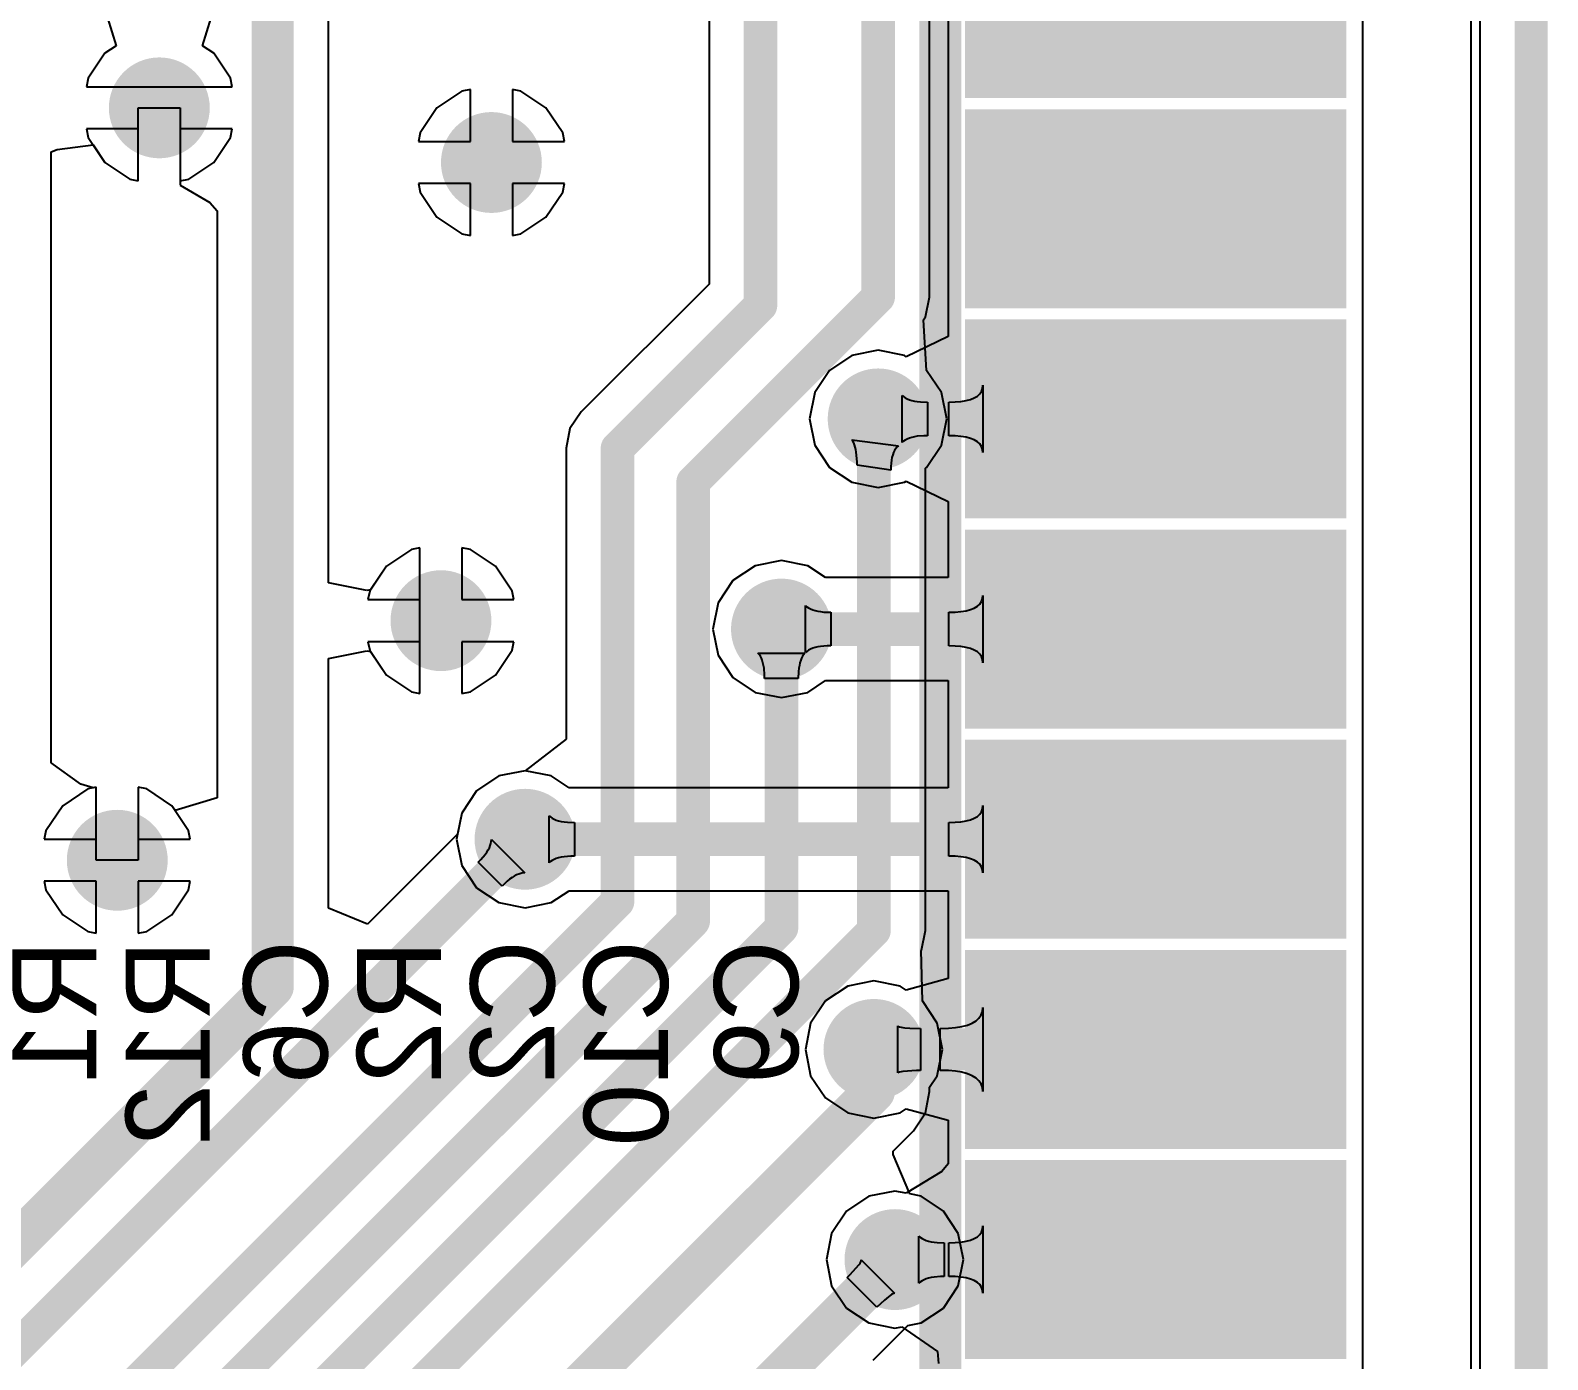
# Model space of a CAD drawing. Header units: millimetres. Extents: x -48 to 118, y -9 to 132.
# Drawn here: x 108.77 to 117.94, y 72.04 to 80.07 of the extents above; entities that cross this region are included whole.
import ezdxf

# ---------------------------------------------------------------- set-up
doc = ezdxf.new("R2010")
doc.units = ezdxf.units.MM
for name, color, linetype in [('BottomLayer', 5, 'Continuous'), ('BottomOverlay', 54, 'Continuous'), ('BottomSolder', 6, 'Continuous'), ('KeepOutLayer', 6, 'Continuous'), ('MultiLayer', 9, 'Continuous'), ('TopLayer', 1, 'Continuous'), ('TopOverlay', 2, 'Continuous'), ('TopPaste', 8, 'Continuous'), ('TopSolder', 216, 'Continuous'), ('ViaHoleLayer', 16, 'Continuous')]:
    doc.layers.add(name, color=color, linetype=linetype)

# ---------------------------------------------------------------- blocks, each defined once
blk = doc.blocks.new('A33_CORE2_52')
at = {"layer": 'TopLayer'}
for points in [[(58.95, -3.04), (61.05, -3.04), (58.95, -2.04), (61.05, -2.04)], [(58.95, -4.31), (61.05, -4.31), (58.95, -3.31), (61.05, -3.31)], [(58.95, -5.58), (61.05, -5.58), (58.95, -4.58), (61.05, -4.58)], [(58.95, -6.85), (61.05, -6.85), (58.95, -5.85), (61.05, -5.85)], [(58.95, -8.12), (61.05, -8.12), (58.95, -7.12), (61.05, -7.12)], [(58.95, -9.39), (61.05, -9.39), (58.95, -8.39), (61.05, -8.39)], [(58.95, -10.66), (61.05, -10.66), (58.95, -9.66), (61.05, -9.66)]]:
    blk.add_solid(points, dxfattribs=at)
at = {"layer": 'TopOverlay', "const_width": 0.254}
blk.add_lwpolyline([(58.7, -30.765), (58.7, 6.635)], dxfattribs=at)
at = {"layer": 'TopPaste'}
for points in [[(58.95, -3.04), (61.05, -3.04), (58.95, -2.04), (61.05, -2.04)], [(58.95, -4.31), (61.05, -4.31), (58.95, -3.31), (61.05, -3.31)], [(58.95, -5.58), (61.05, -5.58), (58.95, -4.58), (61.05, -4.58)], [(58.95, -6.85), (61.05, -6.85), (58.95, -5.85), (61.05, -5.85)], [(58.95, -8.12), (61.05, -8.12), (58.95, -7.12), (61.05, -7.12)], [(58.95, -9.39), (61.05, -9.39), (58.95, -8.39), (61.05, -8.39)], [(58.95, -10.66), (61.05, -10.66), (58.95, -9.66), (61.05, -9.66)]]:
    blk.add_solid(points, dxfattribs=at)
at = {"layer": 'TopSolder'}
for points in [[(58.8484, -3.1416), (61.1516, -3.1416), (58.8484, -1.9384), (61.1516, -1.9384)], [(58.8484, -4.4116), (61.1516, -4.4116), (58.8484, -3.2084), (61.1516, -3.2084)], [(58.8484, -5.6816), (61.1516, -5.6816), (58.8484, -4.4784), (61.1516, -4.4784)], [(58.8484, -6.9516), (61.1516, -6.9516), (58.8484, -5.7484), (61.1516, -5.7484)], [(58.8484, -8.2216), (61.1516, -8.2216), (58.8484, -7.0184), (61.1516, -7.0184)], [(58.8484, -9.4916), (61.1516, -9.4916), (58.8484, -8.2884), (61.1516, -8.2884)], [(58.8484, -10.7616), (61.1516, -10.7616), (58.8484, -9.5584), (61.1516, -9.5584)]]:
    blk.add_solid(points, dxfattribs=at)

msp = doc.modelspace()

# ---------------------------------------------------------------- linework, layer by layer
at = {"layer": 'BottomLayer'}
for p, q in [((117.475, 82.3555), (117.475, 48.3974)), ((117.5298, 82.4196), (117.5298, 48.2986)), ((112.8716, 81.4354), (112.8716, 78.5385)), ((112.8716, 81.4354), (112.8716, 78.5385)), ((114.2044, 78.4606), (114.2044, 81.2105)), ((114.2044, 78.4606), (114.2044, 81.2105)), ((110.5727, 76.7334), (110.5727, 80.9508)), ((110.5727, 76.7334), (110.5727, 80.9508)), ((111.3784, 79.7041), (111.2272, 79.603)), ((111.3784, 79.7041), (111.2272, 79.603)), ((111.4298, 79.7143), (111.3784, 79.7041)), ((111.4298, 79.7143), (111.3784, 79.7041)), ((111.4298, 79.4004), (111.4298, 79.7143)), ((111.4298, 79.4004), (111.4298, 79.7143)), ((111.7352, 79.7041), (111.6838, 79.7143)), ((111.6838, 79.7143), (111.6838, 79.4004)), ((111.7352, 79.7041), (111.6838, 79.7143)), ((111.6838, 79.7143), (111.6838, 79.4004)), ((111.8864, 79.603), (111.7352, 79.7041)), ((111.8864, 79.603), (111.7352, 79.7041)), ((109.4232, 79.1627), (109.4232, 79.6036)), ((109.4232, 79.6036), (109.6772, 79.6036)), ((109.4232, 79.1627), (109.4232, 79.6036)), ((109.4232, 79.6036), (109.6772, 79.6036)), ((109.6772, 79.6036), (109.6772, 79.1373)), ((109.6772, 79.6036), (109.6772, 79.1373)), ((111.2272, 79.603), (111.1261, 79.4518)), ((111.2272, 79.603), (111.1261, 79.4518)), ((111.9875, 79.4518), (111.8864, 79.603)), ((111.9875, 79.4518), (111.8864, 79.603)), ((111.1261, 79.4518), (111.1159, 79.4004)), ((111.1261, 79.4518), (111.1159, 79.4004)), ((111.1159, 79.4004), (111.4298, 79.4004)), ((111.1159, 79.4004), (111.4298, 79.4004)), ((111.6838, 79.4004), (111.9977, 79.4004)), ((111.6838, 79.4004), (111.9977, 79.4004)), ((111.9977, 79.4004), (111.9875, 79.4518)), ((111.9977, 79.4004), (111.9875, 79.4518)), ((108.8958, 79.3377), (108.9322, 79.3519)), ((108.8958, 79.3377), (108.9322, 79.3519)), ((108.8958, 75.6448), (108.8958, 79.3377)), ((108.8958, 75.6448), (108.8958, 79.3377)), ((108.9322, 79.3519), (109.1498, 79.3799)), ((108.9322, 79.3519), (109.1498, 79.3799)), ((109.1498, 79.3799), (109.2206, 79.274)), ((109.1498, 79.3799), (109.2206, 79.274)), ((109.2206, 79.274), (109.3718, 79.1729)), ((109.2206, 79.274), (109.3718, 79.1729)), ((109.3718, 79.1729), (109.4232, 79.1627)), ((109.3718, 79.1729), (109.4232, 79.1627)), ((109.6772, 79.1373), (109.855, 79.0313)), ((109.6772, 79.1373), (109.855, 79.0313)), ((111.4298, 79.1464), (111.1159, 79.1464)), ((111.1159, 79.1464), (111.1261, 79.095)), ((111.4298, 79.1464), (111.1159, 79.1464)), ((111.1159, 79.1464), (111.1261, 79.095)), ((111.4298, 78.8325), (111.4298, 79.1464)), ((111.4298, 78.8325), (111.4298, 79.1464)), ((111.9977, 79.1464), (111.6838, 79.1464)), ((111.6838, 79.1464), (111.6838, 78.8325)), ((111.9977, 79.1464), (111.6838, 79.1464)), ((111.6838, 79.1464), (111.6838, 78.8325)), ((111.9875, 79.095), (111.9977, 79.1464)), ((111.9875, 79.095), (111.9977, 79.1464)), ((109.855, 79.0313), (109.8993, 78.9815)), ((109.855, 79.0313), (109.8993, 78.9815)), ((111.1261, 79.095), (111.2272, 78.9438)), ((111.1261, 79.095), (111.2272, 78.9438)), ((111.8864, 78.9438), (111.9875, 79.095)), ((111.8864, 78.9438), (111.9875, 79.095)), ((109.8993, 78.9815), (109.8993, 75.4345)), ((109.8993, 78.9815), (109.8993, 75.4345)), ((111.2272, 78.9438), (111.3784, 78.8427)), ((111.2272, 78.9438), (111.3784, 78.8427)), ((111.7352, 78.8427), (111.8864, 78.9438)), ((111.7352, 78.8427), (111.8864, 78.9438)), ((111.3784, 78.8427), (111.4298, 78.8325)), ((111.3784, 78.8427), (111.4298, 78.8325)), ((111.6838, 78.8325), (111.7352, 78.8427)), ((111.6838, 78.8325), (111.7352, 78.8427)), ((112.8716, 78.5385), (112.0991, 77.7659)), ((112.8716, 78.5385), (112.0991, 77.7659)), ((114.1807, 78.3417), (114.2044, 78.4606)), ((114.1807, 78.3417), (114.2044, 78.4606)), ((114.1682, 78.323), (114.1807, 78.3417)), ((114.1682, 78.323), (114.1807, 78.3417)), ((114.1866, 78.017), (114.1682, 78.323)), ((114.1866, 78.017), (114.1682, 78.323)), ((114.2764, 77.8826), (114.1866, 78.017)), ((114.2764, 77.8826), (114.1866, 78.017)), ((114.308, 77.724), (114.2764, 77.8826)), ((114.308, 77.724), (114.2764, 77.8826)), ((112.0991, 77.7659), (112.0317, 77.6651)), ((112.0991, 77.7659), (112.0317, 77.6651)), ((112.0317, 77.6651), (112.008, 77.5462)), ((112.0317, 77.6651), (112.008, 77.5462)), ((114.2764, 77.5654), (114.308, 77.724)), ((114.2764, 77.5654), (114.308, 77.724)), ((113.7405, 77.5889), (113.7343, 77.5978)), ((113.7343, 77.5978), (114.0166, 77.5622)), ((113.746, 77.5786), (113.7405, 77.5889)), ((113.7508, 77.5668), (113.746, 77.5786)), ((113.755, 77.5536), (113.7508, 77.5668)), ((114.0166, 77.5622), (114.0077, 77.5544)), ((114.1866, 77.431), (114.2764, 77.5654)), ((114.1866, 77.431), (114.2764, 77.5654)), ((112.008, 77.5462), (112.008, 75.7893)), ((112.008, 77.5462), (112.008, 75.7893)), ((113.7585, 77.5389), (113.755, 77.5536)), ((113.7614, 77.5227), (113.7585, 77.5389)), ((113.7663, 77.4655), (113.7614, 77.5227)), ((113.974, 77.4745), (113.9717, 77.4558)), ((113.9773, 77.4917), (113.974, 77.4745)), ((113.9815, 77.5073), (113.9773, 77.4917)), ((113.9866, 77.5214), (113.9815, 77.5073)), ((113.9927, 77.5339), (113.9866, 77.5214)), ((113.9997, 77.5449), (113.9927, 77.5339)), ((114.0077, 77.5544), (113.9997, 77.5449)), ((113.7666, 77.4435), (113.7663, 77.4655)), ((113.9698, 77.4137), (113.7666, 77.4435)), ((113.9703, 77.4355), (113.9698, 77.4137)), ((113.9717, 77.4558), (113.9703, 77.4355)), ((114.179, 77.4259), (114.1866, 77.431)), ((114.179, 77.4259), (114.1866, 77.431)), ((114.179, 74.6324), (114.179, 77.4259)), ((114.179, 74.6324), (114.179, 77.4259)), ((111.0736, 76.9355), (110.9224, 76.8344)), ((111.0736, 76.9355), (110.9224, 76.8344)), ((111.125, 76.9457), (111.0736, 76.9355)), ((111.125, 76.9457), (111.0736, 76.9355)), ((111.125, 76.5048), (111.125, 76.9457)), ((111.125, 76.5048), (111.125, 76.9457)), ((111.4304, 76.9355), (111.379, 76.9457)), ((111.379, 76.9457), (111.379, 76.6318)), ((111.4304, 76.9355), (111.379, 76.9457)), ((111.379, 76.9457), (111.379, 76.6318)), ((111.5816, 76.8344), (111.4304, 76.9355)), ((111.5816, 76.8344), (111.4304, 76.9355)), ((110.9224, 76.8344), (110.8267, 76.6912)), ((110.9224, 76.8344), (110.8267, 76.6912)), ((111.6827, 76.6832), (111.5816, 76.8344)), ((111.6827, 76.6832), (111.5816, 76.8344)), ((110.805, 76.6865), (110.5727, 76.7334)), ((110.805, 76.6865), (110.5727, 76.7334)), ((110.8267, 76.6912), (110.805, 76.6865)), ((110.8267, 76.6912), (110.805, 76.6865)), ((111.6929, 76.6318), (111.6827, 76.6832)), ((111.6929, 76.6318), (111.6827, 76.6832)), ((111.379, 76.6318), (111.6929, 76.6318)), ((111.379, 76.6318), (111.6929, 76.6318)), ((111.125, 76.0639), (111.125, 76.5048)), ((111.125, 76.0639), (111.125, 76.5048)), ((111.6929, 76.3778), (111.379, 76.3778)), ((111.379, 76.3778), (111.379, 76.0639)), ((111.6929, 76.3778), (111.379, 76.3778)), ((111.379, 76.3778), (111.379, 76.0639)), ((111.6827, 76.3264), (111.6929, 76.3778)), ((111.6827, 76.3264), (111.6929, 76.3778)), ((110.5727, 76.2762), (110.805, 76.3231)), ((110.5727, 76.2762), (110.805, 76.3231)), ((110.805, 76.3231), (110.8267, 76.3184)), ((110.805, 76.3231), (110.8267, 76.3184)), ((110.8267, 76.3184), (110.9224, 76.1752)), ((110.8267, 76.3184), (110.9224, 76.1752)), ((111.5816, 76.1752), (111.6827, 76.3264)), ((111.5816, 76.1752), (111.6827, 76.3264)), ((113.1749, 76.3002), (113.1672, 76.3089)), ((113.1672, 76.3089), (113.4516, 76.3089)), ((113.1818, 76.29), (113.1749, 76.3002)), ((113.1879, 76.2784), (113.1818, 76.29)), ((113.1932, 76.2653), (113.1879, 76.2784)), ((113.4309, 76.2784), (113.4256, 76.2653)), ((113.437, 76.29), (113.4309, 76.2784)), ((113.4439, 76.3002), (113.437, 76.29)), ((113.4516, 76.3089), (113.4439, 76.3002)), ((110.5727, 74.768), (110.5727, 76.2762)), ((110.5727, 74.768), (110.5727, 76.2762)), ((113.1976, 76.2508), (113.1932, 76.2653)), ((113.2013, 76.2348), (113.1976, 76.2508)), ((113.2041, 76.2173), (113.2013, 76.2348)), ((113.2074, 76.178), (113.2041, 76.2173)), ((113.4126, 76.1984), (113.411, 76.1561)), ((113.4147, 76.2173), (113.4126, 76.1984)), ((113.4175, 76.2348), (113.4147, 76.2173)), ((113.4212, 76.2508), (113.4175, 76.2348)), ((113.4256, 76.2653), (113.4212, 76.2508)), ((110.9224, 76.1752), (111.0736, 76.0741)), ((110.9224, 76.1752), (111.0736, 76.0741)), ((111.4304, 76.0741), (111.5816, 76.1752)), ((111.4304, 76.0741), (111.5816, 76.1752)), ((113.2078, 76.1561), (113.2074, 76.178)), ((113.411, 76.1561), (113.2078, 76.1561)), ((111.0736, 76.0741), (111.125, 76.0639)), ((111.0736, 76.0741), (111.125, 76.0639)), ((111.379, 76.0639), (111.4304, 76.0741)), ((111.379, 76.0639), (111.4304, 76.0741)), ((112.008, 75.7893), (111.76, 75.5984)), ((112.008, 75.7893), (111.76, 75.5984)), ((109.0758, 75.5174), (108.8958, 75.6448)), ((109.0758, 75.5174), (108.8958, 75.6448)), ((111.6014, 75.5668), (111.467, 75.477)), ((111.6014, 75.5668), (111.467, 75.477)), ((111.76, 75.5984), (111.6014, 75.5668)), ((111.76, 75.5984), (111.6014, 75.5668)), ((109.1498, 75.494), (109.0758, 75.5174)), ((109.1498, 75.494), (109.0758, 75.5174)), ((109.1692, 75.4979), (109.1498, 75.494)), ((109.1692, 75.4979), (109.1498, 75.494)), ((109.1692, 75.057), (109.1692, 75.4979)), ((109.1692, 75.057), (109.1692, 75.4979)), ((109.4746, 75.4877), (109.4232, 75.4979)), ((109.4232, 75.4979), (109.4232, 75.057)), ((109.4746, 75.4877), (109.4232, 75.4979)), ((109.4232, 75.4979), (109.4232, 75.057)), ((109.6258, 75.3866), (109.4746, 75.4877)), ((109.6258, 75.3866), (109.4746, 75.4877)), ((111.467, 75.477), (111.3772, 75.3426)), ((111.467, 75.477), (111.3772, 75.3426)), ((109.6453, 75.3574), (109.6258, 75.3866)), ((109.6453, 75.3574), (109.6258, 75.3866)), ((109.8993, 75.4345), (109.6453, 75.3574)), ((109.8993, 75.4345), (109.6453, 75.3574)), ((111.3772, 75.3426), (111.3519, 75.2154)), ((111.3772, 75.3426), (111.3519, 75.2154)), ((111.3519, 75.2154), (110.8073, 74.6708)), ((111.3519, 75.2154), (110.8073, 74.6708)), ((111.5561, 75.1704), (111.5568, 75.182)), ((111.5568, 75.182), (111.758, 74.9808)), ((111.4927, 75.0609), (111.5182, 75.0911)), ((111.5182, 75.0911), (111.5285, 75.1054)), ((111.5285, 75.1054), (111.5373, 75.1193)), ((111.5373, 75.1193), (111.5444, 75.1328)), ((111.5444, 75.1328), (111.5499, 75.1458)), ((111.5499, 75.1458), (111.5538, 75.1583)), ((111.5538, 75.1583), (111.5561, 75.1704)), ((109.4232, 75.057), (109.1692, 75.057)), ((109.4232, 75.057), (109.1692, 75.057)), ((111.4775, 75.0452), (111.4927, 75.0609)), ((111.6212, 74.9015), (111.4775, 75.0452)), ((111.6522, 74.9302), (111.6212, 74.9015)), ((111.6671, 74.9422), (111.6522, 74.9302)), ((111.6814, 74.9525), (111.6671, 74.9422)), ((111.6953, 74.9613), (111.6814, 74.9525)), ((111.7088, 74.9684), (111.6953, 74.9613)), ((111.7218, 74.9739), (111.7088, 74.9684)), ((111.7343, 74.9778), (111.7218, 74.9739)), ((111.7464, 74.9801), (111.7343, 74.9778)), ((111.758, 74.9808), (111.7464, 74.9801)), ((110.8073, 74.6708), (110.5727, 74.768)), ((110.8073, 74.6708), (110.5727, 74.768)), ((114.1553, 74.5135), (114.179, 74.6324)), ((114.1553, 74.5135), (114.179, 74.6324)), ((114.1536, 74.5109), (114.1553, 74.5135)), ((114.1536, 74.5109), (114.1553, 74.5135)), ((114.1612, 74.207), (114.1536, 74.5109)), ((114.1612, 74.207), (114.1536, 74.5109)), ((114.251, 74.0726), (114.1612, 74.207)), ((114.251, 74.0726), (114.1612, 74.207)), ((114.2826, 73.914), (114.251, 74.0726)), ((114.2826, 73.914), (114.251, 74.0726)), ((114.251, 73.7554), (114.2826, 73.914)), ((114.251, 73.7554), (114.2826, 73.914)), ((114.2049, 73.6864), (114.251, 73.7554)), ((114.2049, 73.6864), (114.251, 73.7554)), ((114.1792, 73.5312), (114.2049, 73.66)), ((114.1792, 73.5312), (114.2049, 73.66)), ((114.2049, 73.66), (114.2049, 73.6864)), ((114.2049, 73.66), (114.2049, 73.6864)), ((114.1063, 73.4219), (114.1792, 73.5312)), ((114.1063, 73.4219), (114.1792, 73.5312)), ((113.9841, 73.2998), (114.1063, 73.4219)), ((113.9841, 73.2998), (114.1063, 73.4219)), ((113.9851, 73.2788), (113.9841, 73.2998)), ((113.9851, 73.2788), (113.9841, 73.2998)), ((114.0842, 73.0407), (113.9851, 73.2788)), ((114.0842, 73.0407), (113.9851, 73.2788)), ((114.1538, 73.0268), (114.0842, 73.0407)), ((114.1538, 73.0268), (114.0842, 73.0407)), ((114.2882, 72.937), (114.1538, 73.0268)), ((114.2882, 72.937), (114.1538, 73.0268)), ((114.378, 72.8026), (114.2882, 72.937)), ((114.378, 72.8026), (114.2882, 72.937)), ((114.4096, 72.644), (114.378, 72.8026)), ((114.4096, 72.644), (114.378, 72.8026)), ((113.7232, 72.5518), (113.7785, 72.6147)), ((113.7785, 72.6147), (113.7845, 72.6234)), ((113.7845, 72.6234), (113.7887, 72.6309)), ((113.7887, 72.6309), (113.7912, 72.6371)), ((113.7912, 72.6371), (113.792, 72.642)), ((113.792, 72.642), (113.9932, 72.4408)), ((114.378, 72.4854), (114.4096, 72.644)), ((114.378, 72.4854), (114.4096, 72.644)), ((113.707, 72.5354), (113.7232, 72.5518)), ((113.8866, 72.3558), (113.707, 72.5354)), ((113.9746, 72.4333), (113.9659, 72.4273)), ((113.9821, 72.4375), (113.9746, 72.4333)), ((113.9883, 72.44), (113.9821, 72.4375)), ((113.9932, 72.4408), (113.9883, 72.44)), ((114.2882, 72.351), (114.378, 72.4854)), ((114.2882, 72.351), (114.378, 72.4854)), ((113.932, 72.3993), (113.8866, 72.3558)), ((113.9559, 72.4197), (113.932, 72.3993)), ((113.9659, 72.4273), (113.9559, 72.4197)), ((114.1538, 72.2612), (114.2882, 72.351)), ((114.1538, 72.2612), (114.2882, 72.351)), ((113.8637, 72.0363), (114.0723, 72.245)), ((113.8637, 72.0363), (114.0723, 72.245)), ((114.0723, 72.245), (114.1538, 72.2612)), ((114.0723, 72.245), (114.1538, 72.2612))]:
    msp.add_line(p, q, dxfattribs=at)
for points, const_width in [([(113.1824, 78.4098), (113.1824, 81.6538)], 0.2032), ([(113.8936, 78.4606), (113.8936, 81.4832)], 0.2032), ([(110.236, 74.2939), (110.236, 81.1784)], 0.254), ([(112.3188, 77.5462), (113.1824, 78.4098)], 0.2032), ([(112.776, 77.343), (113.8936, 78.4606)], 0.2032), ([(113.8682, 77.6986), (113.8936, 77.724)], 0.2032), ([(113.8682, 74.6324), (113.8682, 77.6986)], 0.2032), ([(112.3188, 74.8072), (112.3188, 77.5462)], 0.2032), ([(112.776, 74.6897), (112.776, 77.343)], 0.2032), ([(113.3094, 74.6484), (113.3094, 76.454)], 0.2032), ([(104.8258, 68.2498), (111.76, 75.184)], 0.2032), ([(106.0704, 68.5588), (112.3188, 74.8072)], 0.2032), ([(106.8324, 68.7461), (112.776, 74.6897)], 0.2032), ([(107.4674, 68.8064), (113.3094, 74.6484)], 0.2032), ([(108.1278, 68.892), (113.8682, 74.6324)], 0.2032), ([(107.8241, 71.882), (110.236, 74.2939)], 0.254), ([(113.8682, 73.66), (113.8682, 73.914)], 0.254), ([(109.4232, 69.215), (113.8682, 73.66)], 0.254), ([(110.0582, 68.707), (113.9952, 72.644)], 0.254)]:
    msp.add_lwpolyline(points, dxfattribs=dict(at, const_width=const_width))
for points, const_width in [([(109.4486, 79.6036, 1), (109.6518, 79.6036, 1)], 0.2032), ([(111.4552, 79.2734, 1), (111.6584, 79.2734, 1)], 0.2032), ([(113.1316, 78.4098, 1), (113.2332, 78.4098, 1)], 0.1016), ([(113.1316, 78.4098, 1), (113.2332, 78.4098, 1)], 0.1016), ([(113.8428, 78.4606, 1), (113.9444, 78.4606, 1)], 0.1016), ([(113.8428, 78.4606, 1), (113.9444, 78.4606, 1)], 0.1016), ([(113.792, 77.724, 1), (113.9952, 77.724, 1)], 0.2032), ([(113.8174, 77.6986, 1), (113.919, 77.6986, 1)], 0.1016), ([(113.8174, 77.6986, 1), (113.919, 77.6986, 1)], 0.1016), ([(113.8428, 77.724, 1), (113.9444, 77.724, 1)], 0.1016), ([(112.268, 77.5462, 1), (112.3696, 77.5462, 1)], 0.1016), ([(112.268, 77.5462, 1), (112.3696, 77.5462, 1)], 0.1016), ([(112.7252, 77.343, 1), (112.8268, 77.343, 1)], 0.1016), ([(112.7252, 77.343, 1), (112.8268, 77.343, 1)], 0.1016), ([(111.1504, 76.5048, 1), (111.3536, 76.5048, 1)], 0.2032), ([(113.2078, 76.454, 1), (113.411, 76.454, 1)], 0.2032), ([(113.2586, 76.454, 1), (113.3602, 76.454, 1)], 0.1016), ([(111.6584, 75.184, 1), (111.8616, 75.184, 1)], 0.2032), ([(111.7092, 75.184, 1), (111.8108, 75.184, 1)], 0.1016), ([(109.1946, 75.057, 1), (109.3978, 75.057, 1)], 0.2032), ([(112.268, 74.8072, 1), (112.3696, 74.8072, 1)], 0.1016), ([(112.268, 74.8072, 1), (112.3696, 74.8072, 1)], 0.1016), ([(112.7252, 74.6897, 1), (112.8268, 74.6897, 1)], 0.1016), ([(112.7252, 74.6897, 1), (112.8268, 74.6897, 1)], 0.1016), ([(113.2586, 74.6484, 1), (113.3602, 74.6484, 1)], 0.1016), ([(113.2586, 74.6484, 1), (113.3602, 74.6484, 1)], 0.1016), ([(113.8174, 74.6324, 1), (113.919, 74.6324, 1)], 0.1016), ([(113.8174, 74.6324, 1), (113.919, 74.6324, 1)], 0.1016), ([(110.1725, 74.2939, 1), (110.2995, 74.2939, 1)], 0.127), ([(110.1725, 74.2939, 1), (110.2995, 74.2939, 1)], 0.127), ([(113.7666, 73.914, 1), (113.9698, 73.914, 1)], 0.2032), ([(113.8047, 73.914, 1), (113.9317, 73.914, 1)], 0.127), ([(113.8047, 73.66, 1), (113.9317, 73.66, 1)], 0.127), ([(113.8047, 73.66, 1), (113.9317, 73.66, 1)], 0.127), ([(113.8936, 72.644, 1), (114.0968, 72.644, 1)], 0.2032), ([(113.9317, 72.644, 1), (114.0587, 72.644, 1)], 0.127)]:
    msp.add_lwpolyline(points, format="xyb", close=True, dxfattribs=dict(at, const_width=const_width))
at = {"layer": 'BottomSolder', "const_width": 0.3048}
for points in [[(109.3978, 79.6036, 1), (109.7026, 79.6036, 1)], [(111.4044, 79.2734, 1), (111.7092, 79.2734, 1)], [(113.7412, 77.724, 1), (114.046, 77.724, 1)], [(111.0996, 76.5048, 1), (111.4044, 76.5048, 1)], [(113.157, 76.454, 1), (113.4618, 76.454, 1)], [(111.6076, 75.184, 1), (111.9124, 75.184, 1)], [(109.1438, 75.057, 1), (109.4486, 75.057, 1)], [(113.7158, 73.914, 1), (114.0206, 73.914, 1)], [(113.8428, 72.644, 1), (114.1476, 72.644, 1)]]:
    msp.add_lwpolyline(points, format="xyb", close=True, dxfattribs=at)
at = {"layer": 'KeepOutLayer', "const_width": 0.2}
msp.add_lwpolyline([(117.839, 45.085), (117.839, 98.806)], dxfattribs=at)
at = {"layer": 'MultiLayer', "const_width": 0.2032}
for points in [[(109.4486, 79.6036, 1), (109.6518, 79.6036, 1)], [(111.4552, 79.2734, 1), (111.6584, 79.2734, 1)], [(113.792, 77.724, 1), (113.9952, 77.724, 1)], [(111.1504, 76.5048, 1), (111.3536, 76.5048, 1)], [(113.2078, 76.454, 1), (113.411, 76.454, 1)], [(111.6584, 75.184, 1), (111.8616, 75.184, 1)], [(109.1946, 75.057, 1), (109.3978, 75.057, 1)], [(113.7666, 73.914, 1), (113.9698, 73.914, 1)], [(113.8936, 72.644, 1), (114.0968, 72.644, 1)]]:
    msp.add_lwpolyline(points, format="xyb", close=True, dxfattribs=at)
at = {"layer": 'TopLayer'}
for p, q in [((117.5298, 82.4196), (117.5298, 48.2986)), ((114.3168, 80.9801), (114.3168, 79.5608)), ((116.8232, 79.5608), (116.8232, 80.8308)), ((109.2115, 80.2326), (109.2885, 79.9786)), ((109.8119, 79.9786), (109.8889, 80.2326)), ((109.2885, 79.9786), (109.2206, 79.9332)), ((109.8798, 79.9332), (109.8119, 79.9786)), ((109.2206, 79.9332), (109.1195, 79.782)), ((109.9809, 79.782), (109.8798, 79.9332)), ((109.1195, 79.782), (109.1093, 79.7306)), ((109.9911, 79.7306), (109.9809, 79.782)), ((109.1093, 79.7306), (109.9911, 79.7306)), ((111.3784, 79.7041), (111.2272, 79.603)), ((111.4298, 79.7143), (111.3784, 79.7041)), ((111.4298, 79.4004), (111.4298, 79.7143)), ((111.7352, 79.7041), (111.6838, 79.7143)), ((111.6838, 79.7143), (111.6838, 79.4004)), ((111.8864, 79.603), (111.7352, 79.7041)), ((111.2272, 79.603), (111.1261, 79.4518)), ((111.9875, 79.4518), (111.8864, 79.603)), ((114.3168, 79.5608), (114.3168, 78.2225)), ((116.8232, 78.2908), (116.8232, 79.5608)), ((109.4232, 79.4766), (109.1093, 79.4766)), ((109.1093, 79.4766), (109.1195, 79.4252)), ((109.1195, 79.4252), (109.2206, 79.274)), ((109.4232, 79.1627), (109.4232, 79.4766)), ((109.9911, 79.4766), (109.6772, 79.4766)), ((109.6772, 79.4766), (109.6772, 79.1627)), ((109.8798, 79.274), (109.9809, 79.4252)), ((109.9809, 79.4252), (109.9911, 79.4766)), ((111.1261, 79.4518), (111.1159, 79.4004)), ((111.1159, 79.4004), (111.4298, 79.4004)), ((111.6838, 79.4004), (111.9977, 79.4004)), ((111.9977, 79.4004), (111.9875, 79.4518)), ((109.2206, 79.274), (109.3718, 79.1729)), ((109.7286, 79.1729), (109.8798, 79.274)), ((109.3718, 79.1729), (109.4232, 79.1627)), ((109.6772, 79.1627), (109.7286, 79.1729)), ((111.4298, 79.1464), (111.1159, 79.1464)), ((111.1159, 79.1464), (111.1261, 79.095)), ((111.4298, 78.8325), (111.4298, 79.1464)), ((111.9977, 79.1464), (111.6838, 79.1464)), ((111.6838, 79.1464), (111.6838, 78.8325)), ((111.9875, 79.095), (111.9977, 79.1464)), ((111.1261, 79.095), (111.2272, 78.9438)), ((111.8864, 78.9438), (111.9875, 79.095)), ((111.2272, 78.9438), (111.3784, 78.8427)), ((111.7352, 78.8427), (111.8864, 78.9438)), ((111.3784, 78.8427), (111.4298, 78.8325)), ((111.6838, 78.8325), (111.7352, 78.8427)), ((114.3168, 78.2225), (114.0628, 78.0997)), ((116.8232, 77.0208), (116.8232, 78.2908)), ((113.8936, 78.1384), (113.735, 78.1068)), ((114.0522, 78.1068), (113.8936, 78.1384)), ((113.735, 78.1068), (113.6006, 78.017)), ((114.0628, 78.0997), (114.0522, 78.1068)), ((113.6006, 78.017), (113.5108, 77.8826)), ((113.5108, 77.8826), (113.4792, 77.724)), ((114.0387, 77.5818), (114.0387, 77.8662)), ((114.0387, 77.8662), (114.0474, 77.8585)), ((114.0474, 77.8585), (114.0576, 77.8516)), ((114.0576, 77.8516), (114.0692, 77.8455)), ((114.0692, 77.8455), (114.0823, 77.8402)), ((114.0823, 77.8402), (114.0968, 77.8358)), ((114.425, 77.8347), (114.4518, 77.8419)), ((114.4518, 77.8419), (114.4745, 77.851)), ((114.4745, 77.851), (114.4931, 77.8622)), ((114.4931, 77.8622), (114.5075, 77.8754)), ((114.5075, 77.8754), (114.5178, 77.8906)), ((114.5178, 77.8906), (114.524, 77.9079)), ((114.524, 77.9079), (114.5261, 77.9272)), ((114.5261, 77.9272), (114.5261, 77.5208)), ((114.0968, 77.8358), (114.1128, 77.8321)), ((114.1128, 77.8321), (114.1303, 77.8293)), ((114.1303, 77.8293), (114.1492, 77.8272)), ((114.1492, 77.8272), (114.1915, 77.8256)), ((114.1915, 77.8256), (114.1915, 77.6224)), ((114.3198, 77.8256), (114.359, 77.8266)), ((114.3198, 77.6224), (114.3198, 77.8256)), ((114.359, 77.8266), (114.3941, 77.8297)), ((114.3941, 77.8297), (114.425, 77.8347)), ((113.4792, 77.724), (113.5108, 77.5654)), ((113.5108, 77.5654), (113.6006, 77.431)), ((114.0474, 77.5895), (114.0387, 77.5818)), ((114.0576, 77.5964), (114.0474, 77.5895)), ((114.0692, 77.6025), (114.0576, 77.5964)), ((114.0823, 77.6078), (114.0692, 77.6025)), ((114.0968, 77.6122), (114.0823, 77.6078)), ((114.1128, 77.6159), (114.0968, 77.6122)), ((114.1303, 77.6187), (114.1128, 77.6159)), ((114.1696, 77.622), (114.1303, 77.6187)), ((114.1915, 77.6224), (114.1696, 77.622)), ((114.359, 77.6214), (114.3198, 77.6224)), ((114.3941, 77.6183), (114.359, 77.6214)), ((114.425, 77.6133), (114.3941, 77.6183)), ((114.4518, 77.6061), (114.425, 77.6133)), ((114.4745, 77.597), (114.4518, 77.6061)), ((114.4931, 77.5858), (114.4745, 77.597)), ((114.5075, 77.5726), (114.4931, 77.5858)), ((114.5178, 77.5574), (114.5075, 77.5726)), ((114.524, 77.5401), (114.5178, 77.5574)), ((114.5261, 77.5208), (114.524, 77.5401)), ((113.6006, 77.431), (113.735, 77.3412)), ((113.735, 77.3412), (113.8936, 77.3096)), ((113.8936, 77.3096), (114.0522, 77.3412)), ((114.0522, 77.3412), (114.0628, 77.3483)), ((114.0628, 77.3483), (114.3168, 77.2255)), ((114.3168, 77.2255), (114.3168, 76.7648)), ((116.8232, 75.7508), (116.8232, 77.0208)), ((111.0736, 76.9355), (110.9224, 76.8344)), ((111.125, 76.9457), (111.0736, 76.9355)), ((111.125, 76.6318), (111.125, 76.9457)), ((111.4304, 76.9355), (111.379, 76.9457)), ((111.379, 76.9457), (111.379, 76.6318)), ((111.5816, 76.8344), (111.4304, 76.9355)), ((110.9224, 76.8344), (110.8213, 76.6832)), ((111.6827, 76.6832), (111.5816, 76.8344)), ((113.1508, 76.8368), (113.0164, 76.747)), ((113.3094, 76.8684), (113.1508, 76.8368)), ((113.468, 76.8368), (113.3094, 76.8684)), ((113.5758, 76.7648), (113.468, 76.8368)), ((113.0164, 76.747), (112.9266, 76.6126)), ((114.3168, 76.7648), (113.5758, 76.7648)), ((110.8213, 76.6832), (110.8111, 76.6318)), ((111.6929, 76.6318), (111.6827, 76.6832)), ((114.524, 76.6379), (114.5261, 76.6572)), ((114.5261, 76.6572), (114.5261, 76.2508)), ((110.8111, 76.6318), (111.125, 76.6318)), ((111.379, 76.6318), (111.6929, 76.6318)), ((112.9266, 76.6126), (112.895, 76.454)), ((113.4545, 76.3118), (113.4545, 76.5962)), ((113.4545, 76.5962), (113.4632, 76.5885)), ((113.4632, 76.5885), (113.4734, 76.5816)), ((113.4734, 76.5816), (113.485, 76.5755)), ((113.485, 76.5755), (113.4981, 76.5702)), ((113.4981, 76.5702), (113.5126, 76.5658)), ((113.5126, 76.5658), (113.5286, 76.5621)), ((113.5286, 76.5621), (113.5461, 76.5593)), ((113.5461, 76.5593), (113.565, 76.5572)), ((113.565, 76.5572), (113.6073, 76.5556)), ((113.6073, 76.5556), (113.6073, 76.3524)), ((114.3198, 76.5556), (114.359, 76.5566)), ((114.3198, 76.3524), (114.3198, 76.5556)), ((114.359, 76.5566), (114.3941, 76.5597)), ((114.3941, 76.5597), (114.425, 76.5647)), ((114.425, 76.5647), (114.4518, 76.5719)), ((114.4518, 76.5719), (114.4745, 76.581)), ((114.4745, 76.581), (114.4931, 76.5922)), ((114.4931, 76.5922), (114.5075, 76.6054)), ((114.5075, 76.6054), (114.5178, 76.6206)), ((114.5178, 76.6206), (114.524, 76.6379)), ((111.125, 76.3778), (110.8111, 76.3778)), ((110.8111, 76.3778), (110.8213, 76.3264)), ((111.125, 76.0639), (111.125, 76.3778)), ((111.6929, 76.3778), (111.379, 76.3778)), ((111.379, 76.3778), (111.379, 76.0639)), ((111.6827, 76.3264), (111.6929, 76.3778)), ((112.895, 76.454), (112.9266, 76.2954)), ((110.8213, 76.3264), (110.9224, 76.1752)), ((111.5816, 76.1752), (111.6827, 76.3264)), ((112.9266, 76.2954), (113.0164, 76.161)), ((113.4632, 76.3195), (113.4545, 76.3118)), ((113.4734, 76.3264), (113.4632, 76.3195)), ((113.485, 76.3325), (113.4734, 76.3264)), ((113.4981, 76.3378), (113.485, 76.3325)), ((113.5126, 76.3422), (113.4981, 76.3378)), ((113.5286, 76.3459), (113.5126, 76.3422)), ((113.5461, 76.3487), (113.5286, 76.3459)), ((113.5854, 76.352), (113.5461, 76.3487)), ((113.6073, 76.3524), (113.5854, 76.352)), ((114.359, 76.3514), (114.3198, 76.3524)), ((114.3941, 76.3483), (114.359, 76.3514)), ((114.425, 76.3433), (114.3941, 76.3483)), ((114.4518, 76.3361), (114.425, 76.3433)), ((114.4745, 76.327), (114.4518, 76.3361)), ((114.4931, 76.3158), (114.4745, 76.327)), ((114.5075, 76.3026), (114.4931, 76.3158)), ((114.5178, 76.2874), (114.5075, 76.3026)), ((114.524, 76.2701), (114.5178, 76.2874)), ((114.5261, 76.2508), (114.524, 76.2701)), ((110.9224, 76.1752), (111.0736, 76.0741)), ((111.4304, 76.0741), (111.5816, 76.1752)), ((113.0164, 76.161), (113.1508, 76.0712)), ((113.468, 76.0712), (113.5758, 76.1432)), ((113.5758, 76.1432), (114.3168, 76.1432)), ((114.3168, 76.1432), (114.3168, 75.4948)), ((111.0736, 76.0741), (111.125, 76.0639)), ((111.379, 76.0639), (111.4304, 76.0741)), ((113.1508, 76.0712), (113.3094, 76.0396)), ((113.3094, 76.0396), (113.468, 76.0712)), ((116.8232, 74.4808), (116.8232, 75.7508)), ((111.6014, 75.5668), (111.467, 75.477)), ((111.76, 75.5984), (111.6014, 75.5668)), ((111.9186, 75.5668), (111.76, 75.5984)), ((112.0264, 75.4948), (111.9186, 75.5668)), ((109.1178, 75.4877), (108.9666, 75.3866)), ((109.1692, 75.4979), (109.1178, 75.4877)), ((109.1692, 75.184), (109.1692, 75.4979)), ((109.4746, 75.4877), (109.4232, 75.4979)), ((109.4232, 75.4979), (109.4232, 75.184)), ((109.6258, 75.3866), (109.4746, 75.4877)), ((111.467, 75.477), (111.3772, 75.3426)), ((114.3168, 75.4948), (112.0264, 75.4948)), ((108.9666, 75.3866), (108.8655, 75.2354)), ((109.7269, 75.2354), (109.6258, 75.3866)), ((114.5178, 75.3506), (114.524, 75.3679)), ((114.524, 75.3679), (114.5261, 75.3872)), ((114.5261, 75.3872), (114.5261, 74.9808)), ((111.3772, 75.3426), (111.3456, 75.184)), ((111.9051, 75.0418), (111.9051, 75.3262)), ((111.9051, 75.3262), (111.9138, 75.3185)), ((111.9138, 75.3185), (111.924, 75.3116)), ((111.924, 75.3116), (111.9356, 75.3055)), ((111.9356, 75.3055), (111.9487, 75.3002)), ((111.9487, 75.3002), (111.9632, 75.2958)), ((111.9632, 75.2958), (111.9792, 75.2921)), ((111.9792, 75.2921), (111.9967, 75.2893)), ((111.9967, 75.2893), (112.0156, 75.2872)), ((112.0156, 75.2872), (112.0579, 75.2856)), ((112.0579, 75.2856), (112.0579, 75.0824)), ((114.3198, 75.2856), (114.359, 75.2866)), ((114.3198, 75.0824), (114.3198, 75.2856)), ((114.359, 75.2866), (114.3941, 75.2897)), ((114.3941, 75.2897), (114.425, 75.2947)), ((114.425, 75.2947), (114.4518, 75.3019)), ((114.4518, 75.3019), (114.4745, 75.311)), ((114.4745, 75.311), (114.4931, 75.3222)), ((114.4931, 75.3222), (114.5075, 75.3354)), ((114.5075, 75.3354), (114.5178, 75.3506)), ((108.8655, 75.2354), (108.8553, 75.184)), ((108.8553, 75.184), (109.1692, 75.184)), ((109.4232, 75.184), (109.7371, 75.184)), ((109.7371, 75.184), (109.7269, 75.2354)), ((111.3456, 75.184), (111.3772, 75.0254)), ((111.3772, 75.0254), (111.467, 74.891)), ((111.9138, 75.0495), (111.9051, 75.0418)), ((111.924, 75.0564), (111.9138, 75.0495)), ((111.9356, 75.0625), (111.924, 75.0564)), ((111.9487, 75.0678), (111.9356, 75.0625)), ((111.9632, 75.0722), (111.9487, 75.0678)), ((111.9792, 75.0759), (111.9632, 75.0722)), ((111.9967, 75.0787), (111.9792, 75.0759)), ((112.036, 75.082), (111.9967, 75.0787)), ((112.0579, 75.0824), (112.036, 75.082)), ((114.359, 75.0814), (114.3198, 75.0824)), ((114.3941, 75.0783), (114.359, 75.0814)), ((114.425, 75.0733), (114.3941, 75.0783)), ((114.4518, 75.0661), (114.425, 75.0733)), ((114.4745, 75.057), (114.4518, 75.0661)), ((114.4931, 75.0458), (114.4745, 75.057)), ((114.5075, 75.0326), (114.4931, 75.0458)), ((114.5178, 75.0174), (114.5075, 75.0326)), ((114.524, 75.0001), (114.5178, 75.0174)), ((114.5261, 74.9808), (114.524, 75.0001)), ((109.1692, 74.93), (108.8553, 74.93)), ((108.8553, 74.93), (108.8655, 74.8786)), ((109.1692, 74.6161), (109.1692, 74.93)), ((109.7371, 74.93), (109.4232, 74.93)), ((109.4232, 74.93), (109.4232, 74.6161)), ((109.7269, 74.8786), (109.7371, 74.93)), ((108.8655, 74.8786), (108.9666, 74.7274)), ((109.6258, 74.7274), (109.7269, 74.8786)), ((111.467, 74.891), (111.6014, 74.8012)), ((111.9186, 74.8012), (112.0264, 74.8732)), ((112.0264, 74.8732), (114.3168, 74.8732)), ((114.3168, 74.8732), (114.3168, 74.3424)), ((108.9666, 74.7274), (109.1178, 74.6263)), ((109.4746, 74.6263), (109.6258, 74.7274)), ((111.6014, 74.8012), (111.76, 74.7696)), ((111.76, 74.7696), (111.9186, 74.8012)), ((109.1178, 74.6263), (109.1692, 74.6161)), ((109.4232, 74.6161), (109.4746, 74.6263)), ((116.8232, 73.2108), (116.8232, 74.4808)), ((113.7096, 74.2968), (113.5752, 74.207)), ((113.8682, 74.3284), (113.7096, 74.2968)), ((114.0268, 74.2968), (113.8682, 74.3284)), ((114.0628, 74.2727), (114.0268, 74.2968)), ((114.3168, 74.3424), (114.0628, 74.2727)), ((113.5752, 74.207), (113.4854, 74.0726)), ((114.4618, 74.0727), (114.485, 74.0867)), ((114.485, 74.0867), (114.503, 74.1032)), ((114.503, 74.1032), (114.5158, 74.1223)), ((114.5158, 74.1223), (114.5235, 74.1439)), ((114.5235, 74.1439), (114.5261, 74.168)), ((114.5261, 74.168), (114.5261, 73.66)), ((113.4854, 74.0726), (113.4538, 73.914)), ((114.0133, 73.7718), (114.0133, 74.0562)), ((114.0133, 74.0562), (114.0174, 74.0533)), ((114.0174, 74.0533), (114.0235, 74.0508)), ((114.0235, 74.0508), (114.0318, 74.0485)), ((114.0318, 74.0485), (114.0422, 74.0465)), ((114.0422, 74.0465), (114.0546, 74.0448)), ((114.0546, 74.0448), (114.0859, 74.0424)), ((114.0859, 74.0424), (114.1487, 74.041)), ((114.1487, 74.041), (114.1487, 73.787)), ((114.269, 74.041), (114.3179, 74.0423)), ((114.269, 73.787), (114.269, 74.041)), ((114.3179, 74.0423), (114.3616, 74.0461)), ((114.3616, 74.0461), (114.4001, 74.0524)), ((114.4001, 74.0524), (114.4336, 74.0613)), ((114.4336, 74.0613), (114.4618, 74.0727)), ((113.4538, 73.914), (113.4854, 73.7554)), ((113.4854, 73.7554), (113.5752, 73.621)), ((114.0174, 73.7747), (114.0133, 73.7718)), ((114.0235, 73.7772), (114.0174, 73.7747)), ((114.0318, 73.7795), (114.0235, 73.7772)), ((114.0422, 73.7815), (114.0318, 73.7795)), ((114.1257, 73.7868), (114.0422, 73.7815)), ((114.1487, 73.787), (114.1257, 73.7868)), ((114.3179, 73.7857), (114.269, 73.787)), ((114.3616, 73.7819), (114.3179, 73.7857)), ((114.4001, 73.7756), (114.3616, 73.7819)), ((114.4336, 73.7667), (114.4001, 73.7756)), ((114.4618, 73.7552), (114.4336, 73.7667)), ((114.485, 73.7413), (114.4618, 73.7552)), ((114.503, 73.7248), (114.485, 73.7413)), ((114.5158, 73.7057), (114.503, 73.7248)), ((113.5752, 73.621), (113.7096, 73.5312)), ((114.5235, 73.6841), (114.5158, 73.7057)), ((114.5261, 73.66), (114.5235, 73.6841)), ((113.7096, 73.5312), (113.8682, 73.4996)), ((113.8682, 73.4996), (114.0268, 73.5312)), ((114.0268, 73.5312), (114.0628, 73.5553)), ((114.0628, 73.5553), (114.3168, 73.4856)), ((114.3168, 73.4856), (114.3168, 73.2234)), ((114.2777, 73.1762), (114.0628, 73.0449)), ((114.3168, 73.2234), (114.2777, 73.1762)), ((116.8232, 71.9408), (116.8232, 73.2108)), ((113.8366, 73.0268), (113.7022, 72.937)), ((113.9952, 73.0584), (113.8366, 73.0268)), ((114.0628, 73.0449), (113.9952, 73.0584)), ((113.7022, 72.937), (113.6124, 72.8026)), ((113.6124, 72.8026), (113.5808, 72.644)), ((114.4931, 72.7822), (114.5075, 72.7954)), ((114.5075, 72.7954), (114.5178, 72.8106)), ((114.5178, 72.8106), (114.524, 72.8279)), ((114.524, 72.8279), (114.5261, 72.8472)), ((114.5261, 72.8472), (114.5261, 72.4408)), ((114.1403, 72.5018), (114.1403, 72.7862)), ((114.1403, 72.7862), (114.149, 72.7785)), ((114.149, 72.7785), (114.1592, 72.7716)), ((114.1592, 72.7716), (114.1708, 72.7655)), ((114.1708, 72.7655), (114.1839, 72.7602)), ((114.1839, 72.7602), (114.1984, 72.7558)), ((114.1984, 72.7558), (114.2144, 72.7521)), ((114.2144, 72.7521), (114.2319, 72.7493)), ((114.2319, 72.7493), (114.2508, 72.7472)), ((114.2508, 72.7472), (114.2931, 72.7456)), ((114.2931, 72.7456), (114.2931, 72.5424)), ((114.3198, 72.7456), (114.359, 72.7466)), ((114.3198, 72.5424), (114.3198, 72.7456)), ((114.359, 72.7466), (114.3941, 72.7497)), ((114.3941, 72.7497), (114.425, 72.7547)), ((114.425, 72.7547), (114.4518, 72.7619)), ((114.4518, 72.7619), (114.4745, 72.771)), ((114.4745, 72.771), (114.4931, 72.7822)), ((113.5808, 72.644), (113.6124, 72.4854)), ((114.1708, 72.5225), (114.1592, 72.5164)), ((114.1839, 72.5278), (114.1708, 72.5225)), ((114.1984, 72.5322), (114.1839, 72.5278)), ((114.2144, 72.5359), (114.1984, 72.5322)), ((114.2319, 72.5387), (114.2144, 72.5359)), ((114.2712, 72.542), (114.2319, 72.5387)), ((114.2931, 72.5424), (114.2712, 72.542)), ((114.359, 72.5414), (114.3198, 72.5424)), ((114.3941, 72.5383), (114.359, 72.5414)), ((114.425, 72.5333), (114.3941, 72.5383)), ((114.4518, 72.5261), (114.425, 72.5333)), ((114.4745, 72.517), (114.4518, 72.5261)), ((113.6124, 72.4854), (113.7022, 72.351)), ((114.149, 72.5095), (114.1403, 72.5018)), ((114.1592, 72.5164), (114.149, 72.5095)), ((114.4931, 72.5058), (114.4745, 72.517)), ((114.5075, 72.4926), (114.4931, 72.5058)), ((114.5178, 72.4774), (114.5075, 72.4926)), ((114.524, 72.4601), (114.5178, 72.4774)), ((114.5261, 72.4408), (114.524, 72.4601)), ((113.7022, 72.351), (113.8366, 72.2612)), ((113.8366, 72.2612), (113.9952, 72.2296)), ((113.9952, 72.2296), (114.0369, 72.2379)), ((114.0369, 72.2379), (114.2527, 72.0877)), ((114.2527, 72.0877), (114.2591, 72.0166))]:
    msp.add_line(p, q, dxfattribs=at)
for points, const_width in [([(109.4486, 79.6036, 1), (109.6518, 79.6036, 1)], 0.2032), ([(111.4552, 79.2734, 1), (111.6584, 79.2734, 1)], 0.2032), ([(113.792, 77.724, 1), (113.9952, 77.724, 1)], 0.2032), ([(113.8428, 77.724, 1), (113.9444, 77.724, 1)], 0.1016), ([(115.5192, 77.724, 1), (115.6208, 77.724, 1)], 0.1016), ([(111.1504, 76.5048, 1), (111.3536, 76.5048, 1)], 0.2032), ([(113.2078, 76.454, 1), (113.411, 76.454, 1)], 0.2032), ([(113.2586, 76.454, 1), (113.3602, 76.454, 1)], 0.1016), ([(115.5192, 76.454, 1), (115.6208, 76.454, 1)], 0.1016), ([(111.6584, 75.184, 1), (111.8616, 75.184, 1)], 0.2032), ([(111.7092, 75.184, 1), (111.8108, 75.184, 1)], 0.1016), ([(115.5192, 75.184, 1), (115.6208, 75.184, 1)], 0.1016), ([(109.1946, 75.057, 1), (109.3978, 75.057, 1)], 0.2032), ([(113.7666, 73.914, 1), (113.9698, 73.914, 1)], 0.2032), ([(113.8047, 73.914, 1), (113.9317, 73.914, 1)], 0.127), ([(115.5065, 73.914, 1), (115.6335, 73.914, 1)], 0.127), ([(113.8936, 72.644, 1), (114.0968, 72.644, 1)], 0.2032), ([(113.9444, 72.644, 1), (114.046, 72.644, 1)], 0.1016), ([(115.5192, 72.644, 1), (115.6208, 72.644, 1)], 0.1016)]:
    msp.add_lwpolyline(points, format="xyb", close=True, dxfattribs=dict(at, const_width=const_width))
for points, const_width in [([(113.8936, 77.724), (115.57, 77.724)], 0.2032), ([(113.3094, 76.454), (115.57, 76.454)], 0.2032), ([(111.76, 75.184), (115.57, 75.184)], 0.2032), ([(113.8682, 73.914), (115.57, 73.914)], 0.254), ([(113.9952, 72.644), (115.57, 72.644)], 0.2032)]:
    msp.add_lwpolyline(points, dxfattribs=dict(at, const_width=const_width))
at = {"layer": 'TopSolder', "const_width": 0.3048}
for points in [[(109.3978, 79.6036, 1), (109.7026, 79.6036, 1)], [(111.4044, 79.2734, 1), (111.7092, 79.2734, 1)], [(113.7412, 77.724, 1), (114.046, 77.724, 1)], [(111.0996, 76.5048, 1), (111.4044, 76.5048, 1)], [(113.157, 76.454, 1), (113.4618, 76.454, 1)], [(111.6076, 75.184, 1), (111.9124, 75.184, 1)], [(109.1438, 75.057, 1), (109.4486, 75.057, 1)], [(113.7158, 73.914, 1), (114.0206, 73.914, 1)], [(113.8428, 72.644, 1), (114.1476, 72.644, 1)]]:
    msp.add_lwpolyline(points, format="xyb", close=True, dxfattribs=at)
at = {"layer": 'ViaHoleLayer', "const_width": 0.1016}
for points in [[(109.4994, 79.6036, 1), (109.601, 79.6036, 1)], [(111.506, 79.2734, 1), (111.6076, 79.2734, 1)], [(113.8428, 77.724, 1), (113.9444, 77.724, 1)], [(111.2012, 76.5048, 1), (111.3028, 76.5048, 1)], [(113.2586, 76.454, 1), (113.3602, 76.454, 1)], [(111.7092, 75.184, 1), (111.8108, 75.184, 1)], [(109.2454, 75.057, 1), (109.347, 75.057, 1)], [(113.8174, 73.914, 1), (113.919, 73.914, 1)], [(113.9444, 72.644, 1), (114.046, 72.644, 1)]]:
    msp.add_lwpolyline(points, format="xyb", close=True, dxfattribs=at)

# ---------------------------------------------------------------- block references
msp.add_blockref('A33_CORE2_52', (55.57, 82.804))

# ---------------------------------------------------------------- texts
at = {"layer": 'BottomOverlay', "text_generation_flag": 2}
for s, p in [('C6', (110.5662, 74.5744)), ('C2', (111.9378, 74.5744)), ('C10', (112.6236, 74.5744)), ('C9', (113.411, 74.5744)), ('R1', (109.1692, 74.5744)), ('R12', (109.855, 74.5744)), ('R2', (111.252, 74.5744))]:
    msp.add_text(s, height=0.508, rotation=90, dxfattribs=at).set_placement(p)

doc.saveas('drawing.dxf')
